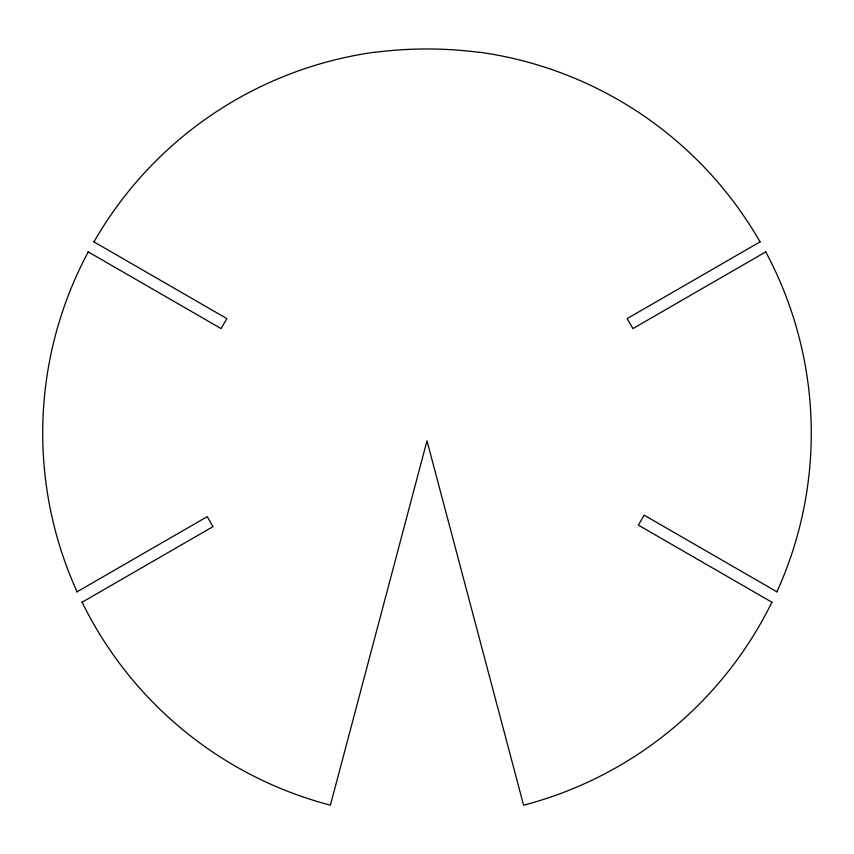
<?xml version="1.0" encoding="UTF-8"?>
<svg xmlns="http://www.w3.org/2000/svg" width="854" height="854" viewBox="0 0 854 854"><rect width="100%" height="100%" fill="white"/><g stroke="black" fill="none" stroke-linecap="round" stroke-linejoin="round"><path stroke-width="1.28" d="M76.967 591.875L207.244 516.659L213.009 526.64L81.909 602.337M760.252 241.746L627.135 318.617L632.899 328.598L765.867 251.823M374.511 52.393C409.322 47.835 444.667 47.835 479.489 52.393M777.033 591.875L644.151 515.165L638.386 525.146L772.091 602.337M93.737 241.746L226.865 318.617L221.101 328.598L88.133 251.823M771.888 602.23A384.855 384.855 0 0 1 523.598 805.205L427 440.813L330.402 805.173A384.834 384.834 0 0 1 82.112 602.241M77.095 591.822A383.457 383.457 0 0 1 88.261 251.898M93.961 241.885A384.492 384.492 0 0 1 374.479 52.211M479.521 52.211A384.471 384.471 0 0 1 760.028 241.885M765.728 251.898A383.435 383.435 0 0 1 776.905 591.822"/></g></svg>
